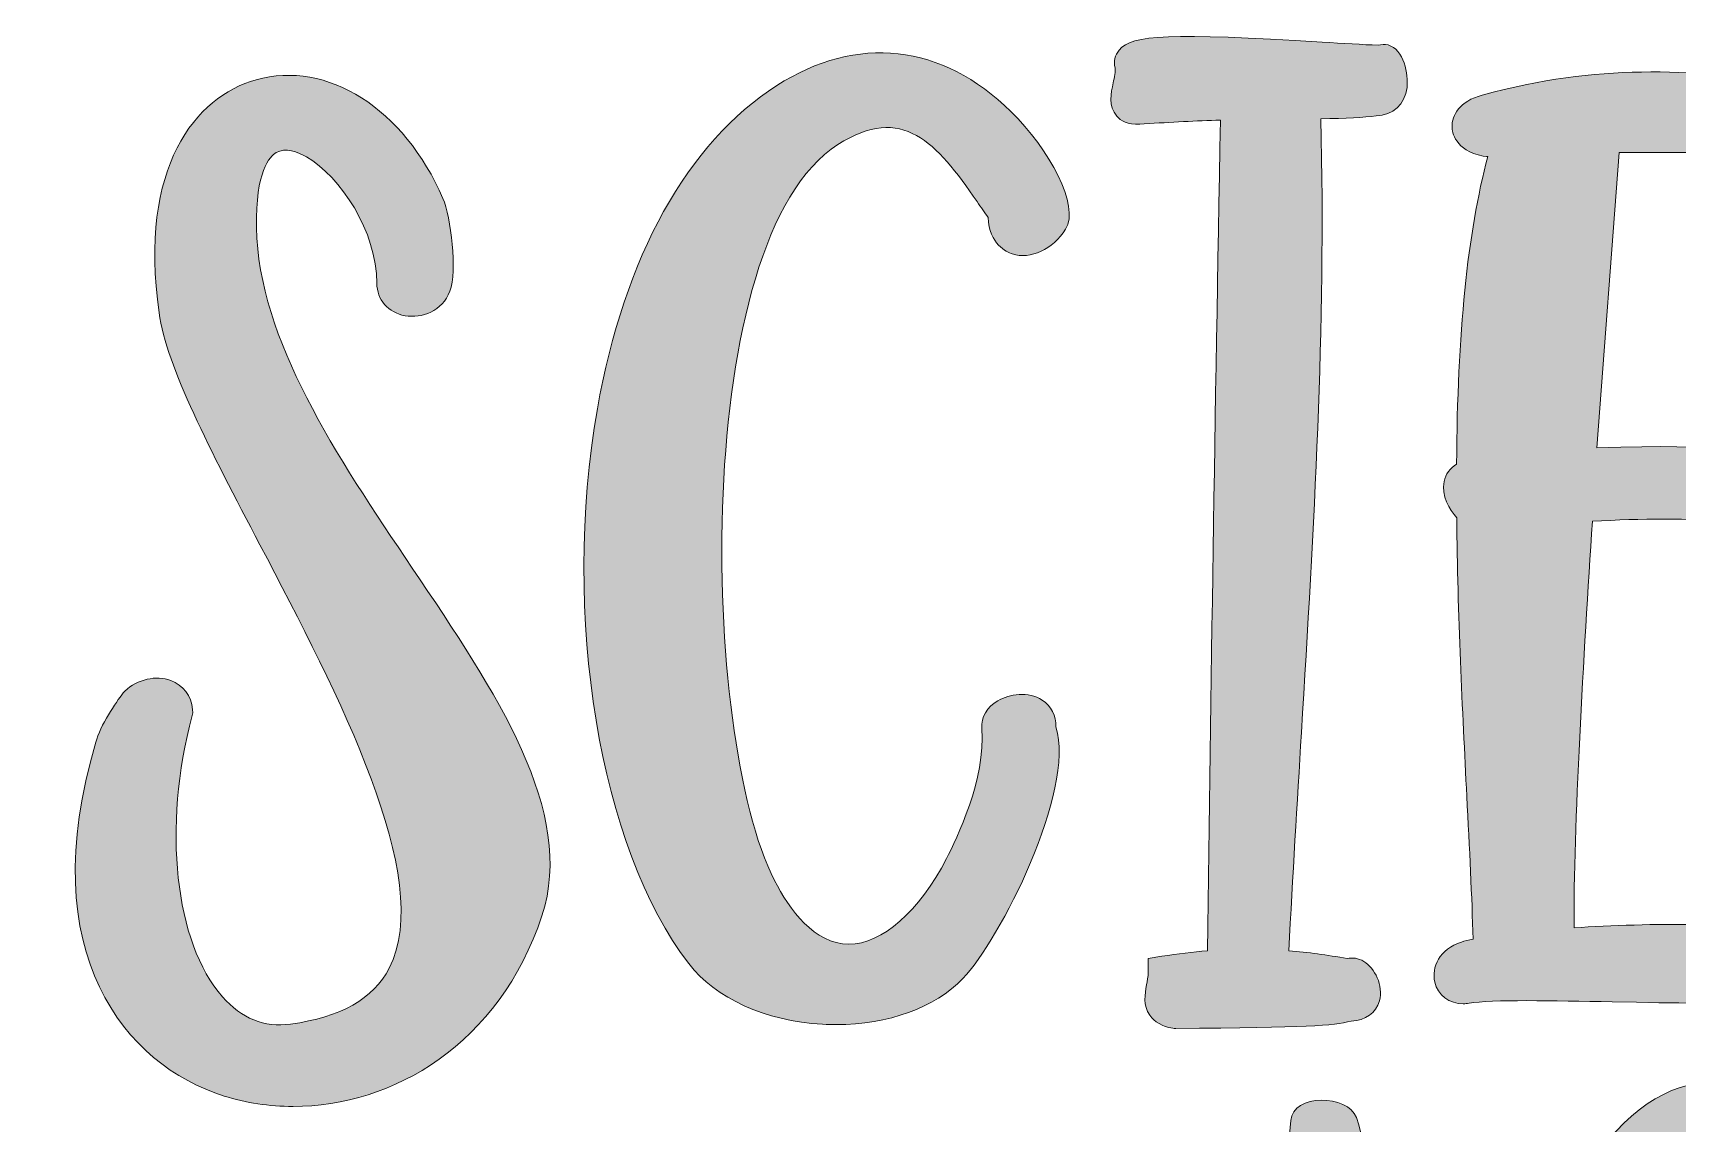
# Model space of a CAD drawing. Header units: inches. Extents: x 31 to 579, y -503 to -82.
# Drawn here: x 31 to 304.5, y -263.4 to -82 of the extents above; entities that cross this region are included whole.
import ezdxf

# ---------------------------------------------------------------- set-up
doc = ezdxf.new("R2010")
doc.units = ezdxf.units.IN
doc.header["$MEASUREMENT"] = 0
doc.layers.add('Layer 1', color=7, linetype='Continuous')

# ---------------------------------------------------------------- blocks, each defined once
blk = doc.blocks.new('block 2')
at = {"layer": 'Layer 1', "true_color": 0x38b449}
h = blk.add_hatch(color=95, dxfattribs=at)
h.dxf.hatch_style = 2
edge = h.paths.add_edge_path()
edge.add_spline(control_points=[(256.44, -84.03), (255.89, -83.89), (255.33, -83.91), (254.83, -84.08), (252.19, -83.96), (248.97, -83.77), (245.5, -83.56), (220.19, -82.02), (213.87, -82.27), (211.71, -84.88), (211.02, -85.72), (210.77, -86.8), (211.04, -87.85), (211.16, -88.34), (210.91, -89.47), (210.73, -90.31), (210.34, -92.05), (209.86, -94.22), (211.32, -95.87), (211.94, -96.58), (213.15, -97.39), (215.15, -97.2), (215.15, -97.2), (215.87, -97.15), (215.87, -97.15), (220.34, -96.88), (224.61, -96.63), (228.57, -96.54), (227.65, -146.12), (226.95, -191.38), (226.42, -234.71), (223.96, -234.91), (221.5, -235.2), (218.84, -235.62), (218.84, -235.62), (216.54, -235.97), (216.54, -235.97), (216.54, -235.97), (216.54, -238.31), (216.54, -238.31), (216.54, -238.98), (216.4, -239.7), (216.28, -240.39), (216, -241.9), (215.66, -243.77), (216.81, -245.43), (217.6, -246.56), (218.85, -247.27), (220.64, -247.59), (220.64, -247.59), (220.89, -247.63), (220.89, -247.63), (220.89, -247.63), (221.14, -247.63), (221.14, -247.63), (243.3, -247.47), (247.14, -247.16), (250.31, -246.41), (252.7, -246.29), (254.44, -245.05), (255.01, -243.03), (255.72, -240.49), (254.23, -237.59), (252.4, -236.47), (251.51, -235.93), (250.53, -235.79), (249.64, -236), (246.32, -235.38), (243.12, -234.96), (239.95, -234.71), (240.58, -222.34), (241.32, -210.17), (242.04, -198.37), (244.13, -164.06), (246.1, -131.61), (245.28, -96.31), (249.42, -96.26), (252.49, -96.09), (254.45, -95.81), (257.28, -95.72), (259.24, -93.94), (259.6, -91.11), (259.88, -88.94), (259.06, -84.72), (256.44, -84.03)], knot_values=[0, 0, 0, 0, 1, 1, 1, 2, 2, 2, 3, 3, 3, 4, 4, 4, 5, 5, 5, 6, 6, 6, 7, 7, 7, 8, 8, 8, 9, 9, 9, 10, 10, 10, 11, 11, 11, 12, 12, 12, 13, 13, 13, 14, 14, 14, 15, 15, 15, 16, 16, 16, 17, 17, 17, 18, 18, 18, 19, 19, 19, 20, 20, 20, 21, 21, 21, 22, 22, 22, 23, 23, 23, 24, 24, 24, 25, 25, 25, 26, 26, 26, 27, 27, 27, 28, 28, 28, 28], degree=3, periodic=1)
h = blk.add_hatch(color=95, dxfattribs=at)
h.dxf.hatch_style = 2
edge = h.paths.add_edge_path()
edge.add_spline(control_points=[(154.76, -90.79), (139.94, -100.22), (129.34, -119.31), (124.91, -144.55), (118.9, -178.79), (125.29, -217.61), (140.12, -236.84), (144.53, -242.61), (152.86, -246.38), (162.38, -246.91), (163.15, -246.96), (163.91, -246.98), (164.66, -246.98), (173.29, -246.98), (181.05, -244.19), (185.72, -239.32), (191.8, -232.97), (204.51, -208.11), (201.19, -197.46), (201.22, -195.58), (200.42, -193.99), (198.93, -193.01), (196.6, -191.48), (193.47, -191.99), (191.54, -193.11), (189.73, -194.15), (188.73, -195.85), (188.85, -197.72), (189.59, -206.17), (184.62, -216.11), (183, -219.35), (178.49, -228.14), (172.26, -233.61), (166.74, -233.61), (161.01, -233.6), (156.85, -227.84), (154.37, -222.99), (142.07, -198.98), (140.37, -116.18), (164.94, -100.6), (175.66, -93.76), (181.3, -100.22), (188.09, -110.08), (188.73, -111.01), (189.34, -111.91), (189.94, -112.73), (190.07, -117.17), (192.99, -118.47), (193.94, -118.78), (196.97, -119.76), (200.7, -118.03), (202.8, -114.68), (205.25, -110.76), (200.08, -101.39), (193.72, -95.11), (182.29, -83.81), (168.09, -82.23), (154.76, -90.79)], knot_values=[0, 0, 0, 0, 1, 1, 1, 2, 2, 2, 3, 3, 3, 4, 4, 4, 5, 5, 5, 6, 6, 6, 7, 7, 7, 8, 8, 8, 9, 9, 9, 10, 10, 10, 11, 11, 11, 12, 12, 12, 13, 13, 13, 14, 14, 14, 15, 15, 15, 16, 16, 16, 17, 17, 17, 18, 18, 18, 19, 19, 19, 19], degree=3, periodic=1)
h = blk.add_hatch(color=95, dxfattribs=at)
h.dxf.hatch_style = 2
edge = h.paths.add_edge_path()
edge.add_spline(control_points=[(68.2, -114.4), (68.03, -105.02), (70.45, -102.56), (71.49, -101.94), (73.03, -101.03), (75.07, -101.82), (76.52, -102.65), (82.17, -105.87), (88.23, -115.08), (88.23, -123.66), (88.23, -126.38), (90.12, -128.55), (92.93, -129.06), (95.69, -129.55), (99.14, -128.31), (100.38, -124.98), (101.63, -121.71), (100.53, -112.6), (99.22, -109.55), (92.76, -94.6), (79.96, -86.49), (68.13, -89.82), (58.08, -92.65), (48.56, -104.31), (52, -128.56), (53.3, -137.68), (60.47, -151.35), (68.79, -167.18), (81.78, -191.93), (97.94, -222.72), (90.29, -237.58), (87.65, -242.7), (82.27, -245.75), (73.85, -246.9), (69.52, -247.49), (65.72, -245.96), (62.54, -242.35), (54.61, -233.35), (52.55, -214.13), (57.51, -195.59), (57.51, -195.59), (57.64, -195.1), (57.64, -195.1), (57.64, -195.1), (57.59, -194.59), (57.59, -194.59), (57.34, -192.28), (56.02, -190.5), (53.95, -189.74), (51.5, -188.82), (48.43, -189.53), (46.32, -191.5), (46.32, -191.5), (46.03, -191.82), (46.03, -191.82), (44.79, -193.42), (42.23, -197.21), (41.48, -200.01), (31.01, -235.22), (46.43, -253.71), (62.82, -258.86), (66.48, -260.01), (70.35, -260.59), (74.29, -260.59), (90.92, -260.59), (108.62, -250.25), (115.68, -228.91), (121.41, -211.49), (108.15, -191.83), (94.11, -171.03), (81.54, -152.39), (68.55, -133.12), (68.2, -114.4)], knot_values=[0, 0, 0, 0, 1, 1, 1, 2, 2, 2, 3, 3, 3, 4, 4, 4, 5, 5, 5, 6, 6, 6, 7, 7, 7, 8, 8, 8, 9, 9, 9, 10, 10, 10, 11, 11, 11, 12, 12, 12, 13, 13, 13, 14, 14, 14, 15, 15, 15, 16, 16, 16, 17, 17, 17, 18, 18, 18, 19, 19, 19, 20, 20, 20, 21, 21, 21, 22, 22, 22, 23, 23, 23, 24, 24, 24, 24], degree=3, periodic=1)
h = blk.add_hatch(color=95, dxfattribs=at)
h.dxf.hatch_style = 2
edge = h.paths.add_edge_path()
edge.add_spline(control_points=[(327.56, -90.38), (327.56, -90.38), (324.36, -90.07), (324.36, -90.07), (305.55, -88.28), (291.94, -86.98), (272.11, -92.37), (268.34, -93.38), (267.05, -95.75), (267.09, -97.64), (267.12, -98.53), (267.56, -101.53), (272.25, -102.53), (272.25, -102.53), (272.82, -102.58), (272.82, -102.58), (272.89, -102.58), (272.97, -102.58), (273.04, -102.58), (269.66, -115.26), (267.96, -132.07), (267.86, -153.76), (266.77, -154.41), (266.02, -155.41), (265.76, -156.63), (265.26, -159), (266.69, -161.31), (267.87, -162.66), (268.01, -178.7), (268.83, -194.77), (269.55, -208.99), (269.99, -217.64), (270.41, -225.87), (270.59, -232.77), (269.84, -232.92), (269.19, -233.07), (268.66, -233.27), (264.98, -234.42), (263.64, -237.47), (264.22, -239.9), (264.74, -242.09), (266.65, -243.51), (268.96, -243.51), (269.27, -243.51), (269.59, -243.48), (269.92, -243.43), (273.69, -242.79), (283.89, -243), (293.73, -243.19), (316.34, -243.66), (322.75, -243.46), (324.89, -241.34), (325.5, -240.77), (327.48, -237.88), (326.88, -235.15), (326.55, -233.61), (325.45, -232.43), (323.88, -231.9), (317.6, -229.82), (299.63, -230.11), (287.4, -230.88), (287.27, -214.49), (289.01, -185.25), (290.44, -163.25), (298.46, -162.82), (307, -162.6), (312.73, -163.52), (314.65, -163.85), (316.3, -163.12), (317.22, -161.61), (318.76, -159.06), (317.54, -154.87), (315.95, -152.77), (315.37, -152.12), (313.67, -150.21), (291.2, -151.04), (291.2, -151.04), (294.87, -101.9), (294.87, -101.9), (294.87, -101.9), (298, -101.91), (298, -101.91), (307.98, -101.95), (317.43, -102), (326.95, -100.75), (327.8, -100.96), (328.71, -100.81), (329.5, -100.31), (331.43, -99.07), (332.03, -95.97), (331.47, -93.81), (330.95, -91.81), (329.42, -90.49), (327.56, -90.38)], knot_values=[0, 0, 0, 0, 1, 1, 1, 2, 2, 2, 3, 3, 3, 4, 4, 4, 5, 5, 5, 6, 6, 6, 7, 7, 7, 8, 8, 8, 9, 9, 9, 10, 10, 10, 11, 11, 11, 12, 12, 12, 13, 13, 13, 14, 14, 14, 15, 15, 15, 16, 16, 16, 17, 17, 17, 18, 18, 18, 19, 19, 19, 20, 20, 20, 21, 21, 21, 22, 22, 22, 23, 23, 23, 24, 24, 24, 25, 25, 25, 26, 26, 26, 27, 27, 27, 28, 28, 28, 29, 29, 29, 30, 30, 30, 31, 31, 31, 31], degree=3, periodic=1)
at = {"layer": 'Layer 1', "lineweight": 0}
for points, knots in [([(256.44, -84.03), (255.89, -83.89), (255.33, -83.91), (254.83, -84.08), (252.19, -83.96), (248.97, -83.77), (245.5, -83.56), (220.19, -82.02), (213.87, -82.27), (211.71, -84.88), (211.02, -85.72), (210.77, -86.8), (211.04, -87.85), (211.16, -88.34), (210.91, -89.47), (210.73, -90.31), (210.34, -92.05), (209.86, -94.22), (211.32, -95.87), (211.94, -96.58), (213.15, -97.39), (215.15, -97.2), (215.15, -97.2), (215.87, -97.15), (215.87, -97.15), (220.34, -96.88), (224.61, -96.63), (228.57, -96.54), (227.65, -146.12), (226.95, -191.38), (226.42, -234.71), (223.96, -234.91), (221.5, -235.2), (218.84, -235.62), (218.84, -235.62), (216.54, -235.97), (216.54, -235.97), (216.54, -235.97), (216.54, -238.31), (216.54, -238.31), (216.54, -238.98), (216.4, -239.7), (216.28, -240.39), (216, -241.9), (215.66, -243.77), (216.81, -245.43), (217.6, -246.56), (218.85, -247.27), (220.64, -247.59), (220.64, -247.59), (220.89, -247.63), (220.89, -247.63), (220.89, -247.63), (221.14, -247.63), (221.14, -247.63), (243.3, -247.47), (247.14, -247.16), (250.31, -246.41), (252.7, -246.29), (254.44, -245.05), (255.01, -243.03), (255.72, -240.49), (254.23, -237.59), (252.4, -236.47), (251.51, -235.93), (250.53, -235.79), (249.64, -236), (246.32, -235.38), (243.12, -234.96), (239.95, -234.71), (240.58, -222.34), (241.32, -210.17), (242.04, -198.37), (244.13, -164.06), (246.1, -131.61), (245.28, -96.31), (249.42, -96.26), (252.49, -96.09), (254.45, -95.81), (257.28, -95.72), (259.24, -93.94), (259.6, -91.11), (259.88, -88.94), (259.06, -84.72), (256.44, -84.03)], [0, 0, 0, 0, 1, 1, 1, 2, 2, 2, 3, 3, 3, 4, 4, 4, 5, 5, 5, 6, 6, 6, 7, 7, 7, 8, 8, 8, 9, 9, 9, 10, 10, 10, 11, 11, 11, 12, 12, 12, 13, 13, 13, 14, 14, 14, 15, 15, 15, 16, 16, 16, 17, 17, 17, 18, 18, 18, 19, 19, 19, 20, 20, 20, 21, 21, 21, 22, 22, 22, 23, 23, 23, 24, 24, 24, 25, 25, 25, 26, 26, 26, 27, 27, 27, 28, 28, 28, 28]), ([(154.76, -90.79), (139.94, -100.22), (129.34, -119.31), (124.91, -144.55), (118.9, -178.79), (125.29, -217.61), (140.12, -236.84), (144.53, -242.61), (152.86, -246.38), (162.38, -246.91), (163.15, -246.96), (163.91, -246.98), (164.66, -246.98), (173.29, -246.98), (181.05, -244.19), (185.72, -239.32), (191.8, -232.97), (204.51, -208.11), (201.19, -197.46), (201.22, -195.58), (200.42, -193.99), (198.93, -193.01), (196.6, -191.48), (193.47, -191.99), (191.54, -193.11), (189.73, -194.15), (188.73, -195.85), (188.85, -197.72), (189.59, -206.17), (184.62, -216.11), (183, -219.35), (178.49, -228.14), (172.26, -233.61), (166.74, -233.61), (161.01, -233.6), (156.85, -227.84), (154.37, -222.99), (142.07, -198.98), (140.37, -116.18), (164.94, -100.6), (175.66, -93.76), (181.3, -100.22), (188.09, -110.08), (188.73, -111.01), (189.34, -111.91), (189.94, -112.73), (190.07, -117.17), (192.99, -118.47), (193.94, -118.78), (196.97, -119.76), (200.7, -118.03), (202.8, -114.68), (205.25, -110.76), (200.08, -101.39), (193.72, -95.11), (182.29, -83.81), (168.09, -82.23), (154.76, -90.79)], [0, 0, 0, 0, 1, 1, 1, 2, 2, 2, 3, 3, 3, 4, 4, 4, 5, 5, 5, 6, 6, 6, 7, 7, 7, 8, 8, 8, 9, 9, 9, 10, 10, 10, 11, 11, 11, 12, 12, 12, 13, 13, 13, 14, 14, 14, 15, 15, 15, 16, 16, 16, 17, 17, 17, 18, 18, 18, 19, 19, 19, 19]), ([(68.2, -114.4), (68.03, -105.02), (70.45, -102.56), (71.49, -101.94), (73.03, -101.03), (75.07, -101.82), (76.52, -102.65), (82.17, -105.87), (88.23, -115.08), (88.23, -123.66), (88.23, -126.38), (90.12, -128.55), (92.93, -129.06), (95.69, -129.55), (99.14, -128.31), (100.38, -124.98), (101.63, -121.71), (100.53, -112.6), (99.22, -109.55), (92.76, -94.6), (79.96, -86.49), (68.13, -89.82), (58.08, -92.65), (48.56, -104.31), (52, -128.56), (53.3, -137.68), (60.47, -151.35), (68.79, -167.18), (81.78, -191.93), (97.94, -222.72), (90.29, -237.58), (87.65, -242.7), (82.27, -245.75), (73.85, -246.9), (69.52, -247.49), (65.72, -245.96), (62.54, -242.35), (54.61, -233.35), (52.55, -214.13), (57.51, -195.59), (57.51, -195.59), (57.64, -195.1), (57.64, -195.1), (57.64, -195.1), (57.59, -194.59), (57.59, -194.59), (57.34, -192.28), (56.02, -190.5), (53.95, -189.74), (51.5, -188.82), (48.43, -189.53), (46.32, -191.5), (46.32, -191.5), (46.03, -191.82), (46.03, -191.82), (44.79, -193.42), (42.23, -197.21), (41.48, -200.01), (31.01, -235.22), (46.43, -253.71), (62.82, -258.86), (66.48, -260.01), (70.35, -260.59), (74.29, -260.59), (90.92, -260.59), (108.62, -250.25), (115.68, -228.91), (121.41, -211.49), (108.15, -191.83), (94.11, -171.03), (81.54, -152.39), (68.55, -133.12), (68.2, -114.4)], [0, 0, 0, 0, 1, 1, 1, 2, 2, 2, 3, 3, 3, 4, 4, 4, 5, 5, 5, 6, 6, 6, 7, 7, 7, 8, 8, 8, 9, 9, 9, 10, 10, 10, 11, 11, 11, 12, 12, 12, 13, 13, 13, 14, 14, 14, 15, 15, 15, 16, 16, 16, 17, 17, 17, 18, 18, 18, 19, 19, 19, 20, 20, 20, 21, 21, 21, 22, 22, 22, 23, 23, 23, 24, 24, 24, 24]), ([(327.56, -90.38), (327.56, -90.38), (324.36, -90.07), (324.36, -90.07), (305.55, -88.28), (291.94, -86.98), (272.11, -92.37), (268.34, -93.38), (267.05, -95.75), (267.09, -97.64), (267.12, -98.53), (267.56, -101.53), (272.25, -102.53), (272.25, -102.53), (272.82, -102.58), (272.82, -102.58), (272.89, -102.58), (272.97, -102.58), (273.04, -102.58), (269.66, -115.26), (267.96, -132.07), (267.86, -153.76), (266.77, -154.41), (266.02, -155.41), (265.76, -156.63), (265.26, -159), (266.69, -161.31), (267.87, -162.66), (268.01, -178.7), (268.83, -194.77), (269.55, -208.99), (269.99, -217.64), (270.41, -225.87), (270.59, -232.77), (269.84, -232.92), (269.19, -233.07), (268.66, -233.27), (264.98, -234.42), (263.64, -237.47), (264.22, -239.9), (264.74, -242.09), (266.65, -243.51), (268.96, -243.51), (269.27, -243.51), (269.59, -243.48), (269.92, -243.43), (273.69, -242.79), (283.89, -243), (293.73, -243.19), (316.34, -243.66), (322.75, -243.46), (324.89, -241.34), (325.5, -240.77), (327.48, -237.88), (326.88, -235.15), (326.55, -233.61), (325.45, -232.43), (323.88, -231.9), (317.6, -229.82), (299.63, -230.11), (287.4, -230.88), (287.27, -214.49), (289.01, -185.25), (290.44, -163.25), (298.46, -162.82), (307, -162.6), (312.73, -163.52), (314.65, -163.85), (316.3, -163.12), (317.22, -161.61), (318.76, -159.06), (317.54, -154.87), (315.95, -152.77), (315.37, -152.12), (313.67, -150.21), (291.2, -151.04), (291.2, -151.04), (294.87, -101.9), (294.87, -101.9), (294.87, -101.9), (298, -101.91), (298, -101.91), (307.98, -101.95), (317.43, -102), (326.95, -100.75), (327.8, -100.96), (328.71, -100.81), (329.5, -100.31), (331.43, -99.07), (332.03, -95.97), (331.47, -93.81), (330.95, -91.81), (329.42, -90.49), (327.56, -90.38)], [0, 0, 0, 0, 1, 1, 1, 2, 2, 2, 3, 3, 3, 4, 4, 4, 5, 5, 5, 6, 6, 6, 7, 7, 7, 8, 8, 8, 9, 9, 9, 10, 10, 10, 11, 11, 11, 12, 12, 12, 13, 13, 13, 14, 14, 14, 15, 15, 15, 16, 16, 16, 17, 17, 17, 18, 18, 18, 19, 19, 19, 20, 20, 20, 21, 21, 21, 22, 22, 22, 23, 23, 23, 24, 24, 24, 25, 25, 25, 26, 26, 26, 27, 27, 27, 28, 28, 28, 29, 29, 29, 30, 30, 30, 31, 31, 31, 31])]:
    blk.add_open_spline(points, degree=3, knots=knots, dxfattribs=at)
blk = doc.blocks.new('block 3')
at = {"layer": 'Layer 1', "true_color": 0x231f20}
h = blk.add_hatch(color=250, dxfattribs=at)
h.dxf.hatch_style = 2
edge = h.paths.add_edge_path()
edge.add_spline(control_points=[(570.11, -345.98), (564.93, -358.57), (543.12, -396.61), (527.04, -400.36), (514.77, -403.04), (513.95, -381.34), (518.58, -360.45), (534.67, -360.98), (566.56, -327.23), (538.76, -315.18), (524.64, -309.05), (506.21, -327.62), (502.28, -354.75), (496.39, -359.31), (488.64, -363.34), (481.52, -366.34), (482.61, -363.13), (483.43, -360.18), (483.97, -356.97), (484.24, -354.82), (484.52, -351.61), (484.52, -348.13), (484.52, -343.04), (483.97, -337.41), (482.06, -334.2), (478.52, -327.77), (473.61, -325.36), (468.43, -325.36), (456.17, -325.36), (442.54, -339.29), (439.54, -350.54), (438.45, -354.29), (438.17, -357.77), (438.17, -360.72), (438.17, -372.23), (444.17, -379.73), (457.26, -380.54), (453.71, -389.91), (448.53, -397.95), (443.63, -399.82), (442.54, -399.82), (441.45, -400.09), (440.36, -400.09), (437.08, -400.09), (435.72, -396.88), (434.63, -393.39), (432.72, -386.16), (428.63, -374.11), (425.91, -332.06), (442.81, -307.41), (488.06, -266.16), (488.06, -231.34), (488.06, -222.24), (485.06, -213.67), (477.43, -205.9), (475.52, -204.83), (473.61, -204.02), (471.43, -203.22), (469.8, -202.95), (468.43, -202.95), (466.8, -202.95), (432.18, -202.95), (419.09, -273.13), (411.73, -297.5), (409.55, -304.47), (409.28, -313.04), (407.92, -320), (406.55, -327.23), (406.01, -336.34), (406.01, -345.98), (406.01, -348.14), (406.05, -350.33), (406.13, -352.53), (393.71, -373.68), (380.88, -382.54), (380.11, -375.98), (378.21, -364.2), (382.29, -334.2), (384.48, -322.95), (389.66, -296.97), (365.39, -308.75), (366.76, -314.65), (365.55, -320.9), (364.46, -336.1), (363.88, -348.96), (356.02, -364.36), (349.4, -384.91), (343.04, -405.98), (338.96, -420.18), (334.59, -434.64), (330.5, -447.77), (325.33, -463.3), (320.15, -477.23), (314.15, -487.41), (305.7, -468.66), (311.42, -426.34), (313.88, -419.11), (316.33, -391.79), (337.32, -370.36), (317.15, -365.27), (308.7, -363.13), (302.97, -357.5), (299.16, -350.27), (313.88, -328.57), (340.32, -266.43), (315.24, -257.59), (299.24, -252.07), (284.67, -272.31), (278.9, -297.58), (278.35, -297.4), (277.74, -297.28), (277.08, -297.24), (269.45, -297.24), (261.54, -297.5), (253.64, -298.31), (253.91, -281.97), (253.36, -268.58), (251.18, -262.41), (249.82, -258.66), (240.55, -258.4), (240.28, -262.95), (239.19, -275.27), (237.55, -288.4), (235.65, -301.79), (223.38, -305), (211.66, -310.36), (202.12, -318.66), (197.48, -321.88), (205.39, -324.56), (208.39, -322.41), (216.56, -318.4), (225.01, -316.52), (233.47, -314.65), (228.01, -351.61), (222.02, -389.11), (226.1, -415.63), (228.29, -429.02), (250.09, -446.96), (253.64, -434.11), (258.19, -417.77), (280.62, -389.67), (291.38, -364.3), (296.53, -369.44), (303.14, -373.27), (311.42, -375.18), (309.52, -377.06), (304.06, -391.79), (299.16, -411.07), (297.52, -417.5), (296.16, -424.47), (294.79, -431.43), (292.89, -441.88), (291.8, -452.59), (291.8, -462.5), (291.8, -485.27), (298.34, -503.21), (318.24, -501.88), (327.23, -501.34), (338.14, -468.13), (347.68, -433.04), (353.85, -410.64), (359.48, -387.52), (363.82, -371.62), (367.13, -402.54), (390.87, -388.95), (407.22, -366.83), (408.85, -380.36), (412.23, -393.2), (418, -401.7), (422.91, -406.25), (431.63, -408.39), (438.99, -408.39), (440.36, -408.39), (441.72, -408.13), (443.08, -408.13), (457.8, -408.13), (470.07, -393.66), (477.43, -377.59), (485.36, -374.91), (493.91, -370.76), (501.28, -365.79), (500.48, -386.13), (505.12, -407), (513.68, -409.73), (543.66, -419.64), (575.83, -357.23), (577.47, -347.86), (578.56, -342.77), (571.47, -342.77), (570.11, -345.98)], knot_values=[0, 0, 0, 0, 1, 1, 1, 2, 2, 2, 3, 3, 3, 4, 4, 4, 5, 5, 5, 6, 6, 6, 7, 7, 7, 8, 8, 8, 9, 9, 9, 10, 10, 10, 11, 11, 11, 12, 12, 12, 13, 13, 13, 14, 14, 14, 15, 15, 15, 16, 16, 16, 17, 17, 17, 18, 18, 18, 19, 19, 19, 20, 20, 20, 21, 21, 21, 22, 22, 22, 23, 23, 23, 24, 24, 24, 25, 25, 25, 26, 26, 26, 27, 27, 27, 28, 28, 28, 29, 29, 29, 30, 30, 30, 31, 31, 31, 32, 32, 32, 33, 33, 33, 34, 34, 34, 35, 35, 35, 36, 36, 36, 37, 37, 37, 38, 38, 38, 39, 39, 39, 40, 40, 40, 41, 41, 41, 42, 42, 42, 43, 43, 43, 44, 44, 44, 45, 45, 45, 46, 46, 46, 47, 47, 47, 48, 48, 48, 49, 49, 49, 50, 50, 50, 51, 51, 51, 52, 52, 52, 53, 53, 53, 54, 54, 54, 55, 55, 55, 56, 56, 56, 57, 57, 57, 58, 58, 58, 59, 59, 59, 60, 60, 60, 61, 61, 61, 62, 62, 62, 63, 63, 63, 63], degree=3, periodic=1)
edge = h.paths.add_edge_path()
edge.add_spline(control_points=[(534.4, -325.36), (544.21, -333.66), (532.49, -347.86), (520.77, -351.61), (524.04, -340.09), (528.94, -329.91), (534.4, -325.36)], knot_values=[0, 0, 0, 0, 1, 1, 1, 2, 2, 2, 2], degree=3, periodic=1)
edge = h.paths.add_edge_path()
edge.add_spline(control_points=[(466.52, -214.47), (470.61, -220.9), (472.25, -227.33), (472.25, -234.02), (472.25, -259.74), (446.62, -287.06), (428.63, -309.56), (433.54, -276.08), (443.35, -228.67), (466.52, -214.47)], knot_values=[0, 0, 0, 0, 1, 1, 1, 2, 2, 2, 3, 3, 3, 3], degree=3, periodic=1)
edge = h.paths.add_edge_path()
edge.add_spline(control_points=[(310.06, -272.33), (321.24, -280.36), (304.34, -317.59), (294.25, -336.34), (289.34, -311.43), (297.52, -279.29), (310.06, -272.33)], knot_values=[0, 0, 0, 0, 1, 1, 1, 2, 2, 2, 2], degree=3, periodic=1)
edge = h.paths.add_edge_path()
edge.add_spline(control_points=[(246.28, -412.68), (247.64, -392.59), (252.27, -345.98), (253.36, -309.02), (261.51, -306.7), (269.65, -304.63), (277.8, -303.05), (274.79, -320.43), (275.98, -339.4), (283.61, -353.72), (275.85, -372.18), (253.68, -402.98), (246.28, -412.68)], knot_values=[0, 0, 0, 0, 1, 1, 1, 2, 2, 2, 3, 3, 3, 4, 4, 4, 4], degree=3, periodic=1)
edge = h.paths.add_edge_path()
edge.add_spline(control_points=[(462.71, -356.97), (462.71, -361.25), (461.62, -366.88), (459.98, -372.5), (452.89, -372.23), (449.62, -367.15), (449.62, -361.25), (449.62, -352.41), (456.17, -341.43), (465.98, -338.22), (465.98, -341.97), (462.71, -349.47), (462.71, -356.97)], knot_values=[0, 0, 0, 0, 1, 1, 1, 2, 2, 2, 3, 3, 3, 4, 4, 4, 4], degree=3, periodic=1)
at = {"layer": 'Layer 1', "lineweight": 0}
blk.add_open_spline([(570.11, -345.98), (564.93, -358.57), (543.12, -396.61), (527.04, -400.36), (514.77, -403.04), (513.95, -381.34), (518.58, -360.45), (534.67, -360.98), (566.56, -327.23), (538.76, -315.18), (524.64, -309.05), (506.21, -327.62), (502.28, -354.75), (496.39, -359.31), (488.64, -363.34), (481.52, -366.34), (482.61, -363.13), (483.43, -360.18), (483.97, -356.97), (484.24, -354.82), (484.52, -351.61), (484.52, -348.13), (484.52, -343.04), (483.97, -337.41), (482.06, -334.2), (478.52, -327.77), (473.61, -325.36), (468.43, -325.36), (456.17, -325.36), (442.54, -339.29), (439.54, -350.54), (438.45, -354.29), (438.17, -357.77), (438.17, -360.72), (438.17, -372.23), (444.17, -379.73), (457.26, -380.54), (453.71, -389.91), (448.53, -397.95), (443.63, -399.82), (442.54, -399.82), (441.45, -400.09), (440.36, -400.09), (437.08, -400.09), (435.72, -396.88), (434.63, -393.39), (432.72, -386.16), (428.63, -374.11), (425.91, -332.06), (442.81, -307.41), (488.06, -266.16), (488.06, -231.34), (488.06, -222.24), (485.06, -213.67), (477.43, -205.9), (475.52, -204.83), (473.61, -204.02), (471.43, -203.22), (469.8, -202.95), (468.43, -202.95), (466.8, -202.95), (432.18, -202.95), (419.09, -273.13), (411.73, -297.5), (409.55, -304.47), (409.28, -313.04), (407.92, -320), (406.55, -327.23), (406.01, -336.34), (406.01, -345.98), (406.01, -348.14), (406.05, -350.33), (406.13, -352.53), (393.71, -373.68), (380.88, -382.54), (380.11, -375.98), (378.21, -364.2), (382.29, -334.2), (384.48, -322.95), (389.66, -296.97), (365.39, -308.75), (366.76, -314.65), (365.55, -320.9), (364.46, -336.1), (363.88, -348.96), (356.02, -364.36), (349.4, -384.91), (343.04, -405.98), (338.96, -420.18), (334.59, -434.64), (330.5, -447.77), (325.33, -463.3), (320.15, -477.23), (314.15, -487.41), (305.7, -468.66), (311.42, -426.34), (313.88, -419.11), (316.33, -391.79), (337.32, -370.36), (317.15, -365.27), (308.7, -363.13), (302.97, -357.5), (299.16, -350.27), (313.88, -328.57), (340.32, -266.43), (315.24, -257.59), (299.24, -252.07), (284.67, -272.31), (278.9, -297.58), (278.35, -297.4), (277.74, -297.28), (277.08, -297.24), (269.45, -297.24), (261.54, -297.5), (253.64, -298.31), (253.91, -281.97), (253.36, -268.58), (251.18, -262.41), (249.82, -258.66), (240.55, -258.4), (240.28, -262.95), (239.19, -275.27), (237.55, -288.4), (235.65, -301.79), (223.38, -305), (211.66, -310.36), (202.12, -318.66), (197.48, -321.88), (205.39, -324.56), (208.39, -322.41), (216.56, -318.4), (225.01, -316.52), (233.47, -314.65), (228.01, -351.61), (222.02, -389.11), (226.1, -415.63), (228.29, -429.02), (250.09, -446.96), (253.64, -434.11), (258.19, -417.77), (280.62, -389.67), (291.38, -364.3), (296.53, -369.44), (303.14, -373.27), (311.42, -375.18), (309.52, -377.06), (304.06, -391.79), (299.16, -411.07), (297.52, -417.5), (296.16, -424.47), (294.79, -431.43), (292.89, -441.88), (291.8, -452.59), (291.8, -462.5), (291.8, -485.27), (298.34, -503.21), (318.24, -501.88), (327.23, -501.34), (338.14, -468.13), (347.68, -433.04), (353.85, -410.64), (359.48, -387.52), (363.82, -371.62), (367.13, -402.54), (390.87, -388.95), (407.22, -366.83), (408.85, -380.36), (412.23, -393.2), (418, -401.7), (422.91, -406.25), (431.63, -408.39), (438.99, -408.39), (440.36, -408.39), (441.72, -408.13), (443.08, -408.13), (457.8, -408.13), (470.07, -393.66), (477.43, -377.59), (485.36, -374.91), (493.91, -370.76), (501.28, -365.79), (500.48, -386.13), (505.12, -407), (513.68, -409.73), (543.66, -419.64), (575.83, -357.23), (577.47, -347.86), (578.56, -342.77), (571.47, -342.77), (570.11, -345.98)], degree=3, knots=[0, 0, 0, 0, 1, 1, 1, 2, 2, 2, 3, 3, 3, 4, 4, 4, 5, 5, 5, 6, 6, 6, 7, 7, 7, 8, 8, 8, 9, 9, 9, 10, 10, 10, 11, 11, 11, 12, 12, 12, 13, 13, 13, 14, 14, 14, 15, 15, 15, 16, 16, 16, 17, 17, 17, 18, 18, 18, 19, 19, 19, 20, 20, 20, 21, 21, 21, 22, 22, 22, 23, 23, 23, 24, 24, 24, 25, 25, 25, 26, 26, 26, 27, 27, 27, 28, 28, 28, 29, 29, 29, 30, 30, 30, 31, 31, 31, 32, 32, 32, 33, 33, 33, 34, 34, 34, 35, 35, 35, 36, 36, 36, 37, 37, 37, 38, 38, 38, 39, 39, 39, 40, 40, 40, 41, 41, 41, 42, 42, 42, 43, 43, 43, 44, 44, 44, 45, 45, 45, 46, 46, 46, 47, 47, 47, 48, 48, 48, 49, 49, 49, 50, 50, 50, 51, 51, 51, 52, 52, 52, 53, 53, 53, 54, 54, 54, 55, 55, 55, 56, 56, 56, 57, 57, 57, 58, 58, 58, 59, 59, 59, 60, 60, 60, 61, 61, 61, 62, 62, 62, 63, 63, 63, 63], dxfattribs=at)

msp = doc.modelspace()

# ---------------------------------------------------------------- block references
at = {"layer": 'Layer 1'}
for name in ['block 2', 'block 3']:
    msp.add_blockref(name, (0, 0), dxfattribs=at)

doc.saveas('drawing.dxf')
